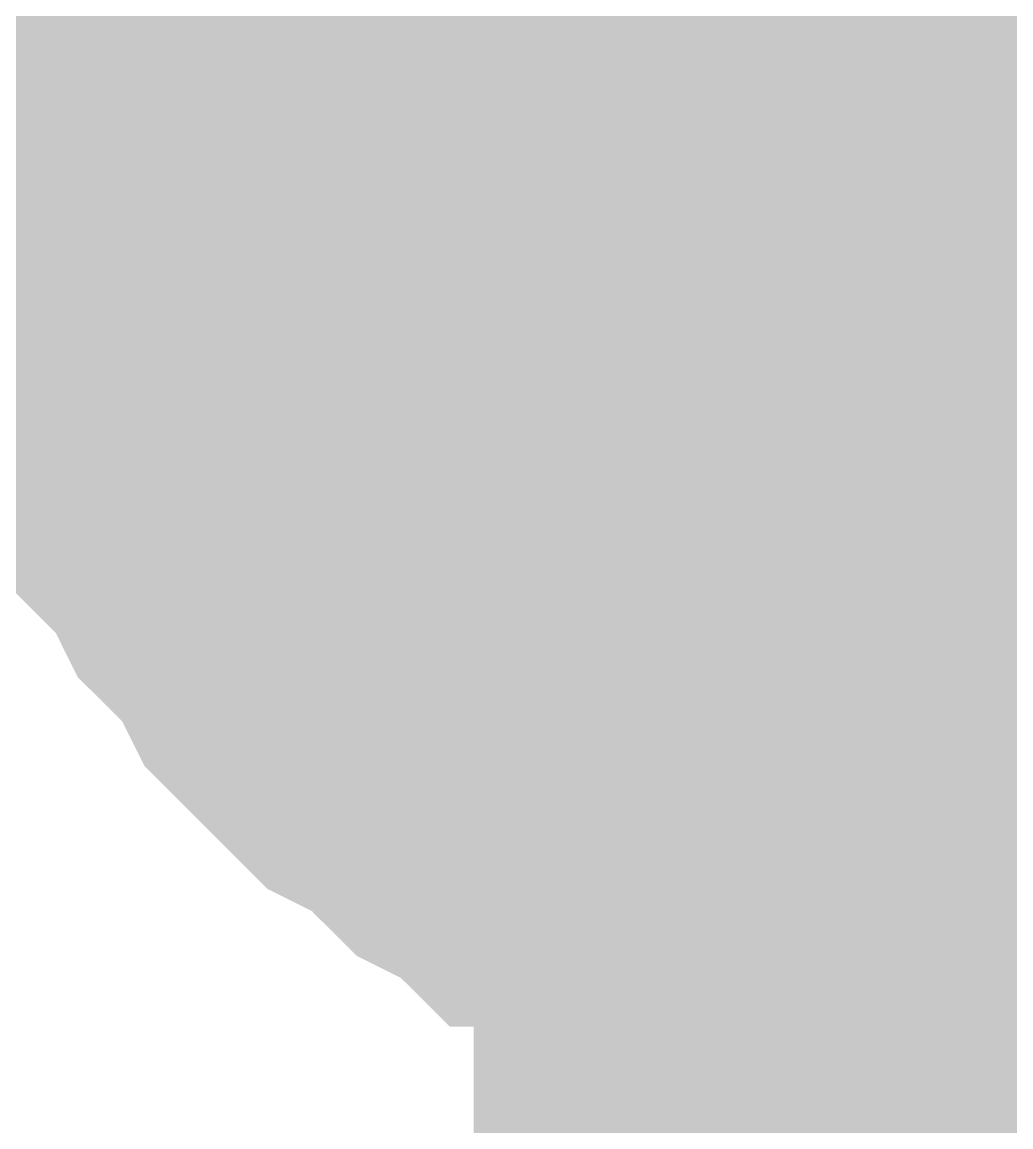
# Model space of a CAD drawing. Header units: inches. Extents: x 0 to 841, y 0 to 594.
# Drawn here: x 561.67 to 562.669, y 401.543 to 402.659 of the extents above; entities that cross this region are included whole.
import ezdxf

# ---------------------------------------------------------------- set-up
doc = ezdxf.new("R2010")
doc.units = ezdxf.units.IN
doc.layers.add('Sheet', color=255, linetype='Continuous')

msp = doc.modelspace()

# ---------------------------------------------------------------- linework, layer by layer
at = {"layer": 'Sheet'}
msp.add_lwpolyline([(562.246, 402.5, 0.508, 0.508, 1), (562.754, 402.5, 0.508, 0.508, 1)], format="xyseb", close=True, dxfattribs=at)
for points in [[(561.7372, 402.4907, 0.2997, 0.2997, 0), (561.7372, 402.5356, 0.2997, 0.2997, 0), (561.7372, 402.5805, 0.2997, 0.2997, 0), (561.7372, 402.603, 0.2997, 0.2997, 0), (561.7596, 402.6479, 0.2997, 0.2997, 0), (561.7596, 402.6928, 0.2997, 0.2997, 0), (561.7821, 402.7153, 0.2997, 0.2997, 0), (561.7821, 402.7602, 0.2997, 0.2997, 0), (561.8045, 402.7827, 0.2997, 0.2997, 0), (561.8045, 402.8276, 0.2997, 0.2997, 0)], [(561.7372, 402.4907, 0.2997, 0.2997, 0), (561.7372, 402.5356, 0.2997, 0.2997, 0), (561.7372, 402.5805, 0.2997, 0.2997, 0), (561.7372, 402.603, 0.2997, 0.2997, 0), (561.7596, 402.6479, 0.2997, 0.2997, 0), (561.7596, 402.6928, 0.2997, 0.2997, 0), (561.7821, 402.7153, 0.2997, 0.2997, 0), (561.7821, 402.7602, 0.2997, 0.2997, 0), (561.8045, 402.7827, 0.2997, 0.2997, 0), (561.8045, 402.8276, 0.2997, 0.2997, 0)], [(561.7372, 402.4907, 0.2997, 0.2997, 0), (561.7372, 402.5356, 0.2997, 0.2997, 0), (561.7372, 402.5805, 0.2997, 0.2997, 0), (561.7372, 402.603, 0.2997, 0.2997, 0), (561.7596, 402.6479, 0.2997, 0.2997, 0), (561.7596, 402.6928, 0.2997, 0.2997, 0), (561.7821, 402.7153, 0.2997, 0.2997, 0), (561.7821, 402.7602, 0.2997, 0.2997, 0), (561.8045, 402.7827, 0.2997, 0.2997, 0), (561.8045, 402.8276, 0.2997, 0.2997, 0)], [(561.9842, 402.4907, 0.2997, 0.2997, 0), (561.9842, 402.5132, 0.2997, 0.2997, 0), (561.9842, 402.5356, 0.2997, 0.2997, 0), (561.9842, 402.5581, 0.2997, 0.2997, 0), (561.9842, 402.5805, 0.2997, 0.2997, 0), (562.0066, 402.6255, 0.2997, 0.2997, 0), (562.0066, 402.6479, 0.2997, 0.2997, 0), (562.0066, 402.6704, 0.2997, 0.2997, 0), (562.0291, 402.6928, 0.2997, 0.2997, 0), (562.0291, 402.7153, 0.2997, 0.2997, 0), (562.0516, 402.7378, 0.2997, 0.2997, 0), (562.0516, 402.7602, 0.2997, 0.2997, 0), (562.074, 402.7827, 0.2997, 0.2997, 0), (562.0965, 402.7827, 0.2997, 0.2997, 0), (562.0965, 402.8051, 0.2997, 0.2997, 0), (562.1189, 402.8276, 0.2997, 0.2997, 0)], [(561.9842, 402.4907, 0.2997, 0.2997, 0), (561.9842, 402.5132, 0.2997, 0.2997, 0), (561.9842, 402.5356, 0.2997, 0.2997, 0), (561.9842, 402.5581, 0.2997, 0.2997, 0), (561.9842, 402.5805, 0.2997, 0.2997, 0), (562.0066, 402.6255, 0.2997, 0.2997, 0), (562.0066, 402.6479, 0.2997, 0.2997, 0), (562.0066, 402.6704, 0.2997, 0.2997, 0), (562.0291, 402.6928, 0.2997, 0.2997, 0), (562.0291, 402.7153, 0.2997, 0.2997, 0), (562.0516, 402.7378, 0.2997, 0.2997, 0), (562.0516, 402.7602, 0.2997, 0.2997, 0), (562.074, 402.7827, 0.2997, 0.2997, 0), (562.0965, 402.7827, 0.2997, 0.2997, 0), (562.0965, 402.8051, 0.2997, 0.2997, 0), (562.1189, 402.8276, 0.2997, 0.2997, 0)], [(615.0071, 402.4907, 0.7493, 0.7493, 0), (609.999, 402.4907, 0.7493, 0.7493, 0), (575.0097, 402.4907, 0.7493, 0.7493, 0), (562.5007, 402.4907, 0.7493, 0.7493, 0), (554.9998, 402.4907, 0.7493, 0.7493, 0)], [(562.5007, 396.9882, 0.7493, 0.7493, 0), (562.5007, 402.4907, 0.7493, 0.7493, 0)], [(561.7372, 402.4907, 0.0991, 0.0991, 0), (561.7372, 402.5356, 0.0991, 0.0991, 0), (561.7372, 402.5805, 0.0991, 0.0991, 0), (561.7372, 402.603, 0.0991, 0.0991, 0), (561.7596, 402.6479, 0.0991, 0.0991, 0), (561.7596, 402.6928, 0.0991, 0.0991, 0), (561.7821, 402.7153, 0.0991, 0.0991, 0)], [(561.7372, 402.4907, 0.0991, 0.0991, 0), (561.7372, 402.5356, 0.0991, 0.0991, 0), (561.7372, 402.5805, 0.0991, 0.0991, 0), (561.7372, 402.603, 0.0991, 0.0991, 0), (561.7596, 402.6479, 0.0991, 0.0991, 0), (561.7596, 402.6928, 0.0991, 0.0991, 0), (561.7821, 402.7153, 0.0991, 0.0991, 0)], [(561.7372, 402.4907, 0.0991, 0.0991, 0), (561.7372, 402.5356, 0.0991, 0.0991, 0), (561.7372, 402.5805, 0.0991, 0.0991, 0), (561.7372, 402.603, 0.0991, 0.0991, 0), (561.7596, 402.6479, 0.0991, 0.0991, 0), (561.7596, 402.6928, 0.0991, 0.0991, 0), (561.7821, 402.7153, 0.0991, 0.0991, 0)], [(561.9842, 402.4907, 0.0991, 0.0991, 0), (561.9842, 402.5132, 0.0991, 0.0991, 0), (561.9842, 402.5356, 0.0991, 0.0991, 0), (561.9842, 402.5581, 0.0991, 0.0991, 0), (561.9842, 402.5805, 0.0991, 0.0991, 0), (562.0066, 402.6255, 0.0991, 0.0991, 0), (562.0066, 402.6479, 0.0991, 0.0991, 0), (562.0066, 402.6704, 0.0991, 0.0991, 0), (562.0291, 402.6928, 0.0991, 0.0991, 0), (562.0291, 402.7153, 0.0991, 0.0991, 0)], [(561.9842, 402.4907, 0.0991, 0.0991, 0), (561.9842, 402.5132, 0.0991, 0.0991, 0), (561.9842, 402.5356, 0.0991, 0.0991, 0), (561.9842, 402.5581, 0.0991, 0.0991, 0), (561.9842, 402.5805, 0.0991, 0.0991, 0), (562.0066, 402.6255, 0.0991, 0.0991, 0), (562.0066, 402.6479, 0.0991, 0.0991, 0), (562.0066, 402.6704, 0.0991, 0.0991, 0), (562.0291, 402.6928, 0.0991, 0.0991, 0), (562.0291, 402.7153, 0.0991, 0.0991, 0)], [(562.5007, 401.7271, 0.2997, 0.2997, 0), (562.4558, 401.7271, 0.2997, 0.2997, 0), (562.4109, 401.7271, 0.2997, 0.2997, 0), (562.3884, 401.7271, 0.2997, 0.2997, 0), (562.3435, 401.7495, 0.2997, 0.2997, 0), (562.2986, 401.7495, 0.2997, 0.2997, 0), (562.2761, 401.772, 0.2997, 0.2997, 0), (562.2312, 401.772, 0.2997, 0.2997, 0), (562.2088, 401.7945, 0.2997, 0.2997, 0), (562.1639, 401.7945, 0.2997, 0.2997, 0), (562.1414, 401.8169, 0.2997, 0.2997, 0), (562.0965, 401.8394, 0.2997, 0.2997, 0), (562.074, 401.8618, 0.2997, 0.2997, 0), (562.0516, 401.8843, 0.2997, 0.2997, 0), (562.0066, 401.9068, 0.2997, 0.2997, 0), (561.9842, 401.9292, 0.2997, 0.2997, 0), (561.9617, 401.9517, 0.2997, 0.2997, 0), (561.9393, 401.9741, 0.2997, 0.2997, 0), (561.9168, 401.9966, 0.2997, 0.2997, 0), (561.8944, 402.0415, 0.2997, 0.2997, 0), (561.8719, 402.064, 0.2997, 0.2997, 0), (561.8494, 402.0864, 0.2997, 0.2997, 0), (561.827, 402.1314, 0.2997, 0.2997, 0), (561.8045, 402.1538, 0.2997, 0.2997, 0), (561.8045, 402.1987, 0.2997, 0.2997, 0), (561.7821, 402.2212, 0.2997, 0.2997, 0), (561.7821, 402.2661, 0.2997, 0.2997, 0), (561.7596, 402.2886, 0.2997, 0.2997, 0), (561.7596, 402.3335, 0.2997, 0.2997, 0), (561.7372, 402.3784, 0.2997, 0.2997, 0), (561.7372, 402.4009, 0.2997, 0.2997, 0), (561.7372, 402.4458, 0.2997, 0.2997, 0), (561.7372, 402.4907, 0.2997, 0.2997, 0)], [(561.7372, 402.4907, 0.2997, 0.2997, 0), (561.7372, 402.4907, 0.2997, 0.2997, 0)], [(562.5007, 401.7271, 0.2997, 0.2997, 0), (562.4558, 401.7271, 0.2997, 0.2997, 0), (562.4109, 401.7271, 0.2997, 0.2997, 0), (562.3884, 401.7271, 0.2997, 0.2997, 0), (562.3435, 401.7495, 0.2997, 0.2997, 0), (562.2986, 401.7495, 0.2997, 0.2997, 0), (562.2761, 401.772, 0.2997, 0.2997, 0), (562.2312, 401.772, 0.2997, 0.2997, 0), (562.2088, 401.7945, 0.2997, 0.2997, 0), (562.1639, 401.7945, 0.2997, 0.2997, 0), (562.1414, 401.8169, 0.2997, 0.2997, 0), (562.0965, 401.8394, 0.2997, 0.2997, 0), (562.074, 401.8618, 0.2997, 0.2997, 0), (562.0516, 401.8843, 0.2997, 0.2997, 0), (562.0066, 401.9068, 0.2997, 0.2997, 0), (561.9842, 401.9292, 0.2997, 0.2997, 0), (561.9617, 401.9517, 0.2997, 0.2997, 0), (561.9393, 401.9741, 0.2997, 0.2997, 0), (561.9168, 401.9966, 0.2997, 0.2997, 0), (561.8944, 402.0415, 0.2997, 0.2997, 0), (561.8719, 402.064, 0.2997, 0.2997, 0), (561.8494, 402.0864, 0.2997, 0.2997, 0), (561.827, 402.1314, 0.2997, 0.2997, 0), (561.8045, 402.1538, 0.2997, 0.2997, 0), (561.8045, 402.1987, 0.2997, 0.2997, 0), (561.7821, 402.2212, 0.2997, 0.2997, 0), (561.7821, 402.2661, 0.2997, 0.2997, 0), (561.7596, 402.2886, 0.2997, 0.2997, 0), (561.7596, 402.3335, 0.2997, 0.2997, 0), (561.7372, 402.3784, 0.2997, 0.2997, 0), (561.7372, 402.4009, 0.2997, 0.2997, 0), (561.7372, 402.4458, 0.2997, 0.2997, 0), (561.7372, 402.4907, 0.2997, 0.2997, 0)], [(561.7372, 402.4907, 0.2997, 0.2997, 0), (561.7372, 402.4907, 0.2997, 0.2997, 0)], [(562.5007, 401.7271, 0.2997, 0.2997, 0), (562.4558, 401.7271, 0.2997, 0.2997, 0), (562.4109, 401.7271, 0.2997, 0.2997, 0), (562.3884, 401.7271, 0.2997, 0.2997, 0), (562.3435, 401.7495, 0.2997, 0.2997, 0), (562.2986, 401.7495, 0.2997, 0.2997, 0), (562.2761, 401.772, 0.2997, 0.2997, 0), (562.2312, 401.772, 0.2997, 0.2997, 0), (562.2088, 401.7945, 0.2997, 0.2997, 0), (562.1639, 401.7945, 0.2997, 0.2997, 0), (562.1414, 401.8169, 0.2997, 0.2997, 0), (562.0965, 401.8394, 0.2997, 0.2997, 0), (562.074, 401.8618, 0.2997, 0.2997, 0), (562.0516, 401.8843, 0.2997, 0.2997, 0), (562.0066, 401.9068, 0.2997, 0.2997, 0), (561.9842, 401.9292, 0.2997, 0.2997, 0), (561.9617, 401.9517, 0.2997, 0.2997, 0), (561.9393, 401.9741, 0.2997, 0.2997, 0), (561.9168, 401.9966, 0.2997, 0.2997, 0), (561.8944, 402.0415, 0.2997, 0.2997, 0), (561.8719, 402.064, 0.2997, 0.2997, 0), (561.8494, 402.0864, 0.2997, 0.2997, 0), (561.827, 402.1314, 0.2997, 0.2997, 0), (561.8045, 402.1538, 0.2997, 0.2997, 0), (561.8045, 402.1987, 0.2997, 0.2997, 0), (561.7821, 402.2212, 0.2997, 0.2997, 0), (561.7821, 402.2661, 0.2997, 0.2997, 0), (561.7596, 402.2886, 0.2997, 0.2997, 0), (561.7596, 402.3335, 0.2997, 0.2997, 0), (561.7372, 402.3784, 0.2997, 0.2997, 0), (561.7372, 402.4009, 0.2997, 0.2997, 0), (561.7372, 402.4458, 0.2997, 0.2997, 0), (561.7372, 402.4907, 0.2997, 0.2997, 0)], [(561.7372, 402.4907, 0.2997, 0.2997, 0), (561.7372, 402.4907, 0.2997, 0.2997, 0)], [(562.5007, 401.9741, 0.2997, 0.2997, 0), (562.4783, 401.9741, 0.2997, 0.2997, 0), (562.4558, 401.9741, 0.2997, 0.2997, 0), (562.4333, 401.9741, 0.2997, 0.2997, 0), (562.4109, 401.9741, 0.2997, 0.2997, 0), (562.366, 401.9966, 0.2997, 0.2997, 0), (562.3435, 401.9966, 0.2997, 0.2997, 0), (562.3211, 401.9966, 0.2997, 0.2997, 0), (562.2986, 402.0191, 0.2997, 0.2997, 0), (562.2761, 402.0191, 0.2997, 0.2997, 0), (562.2537, 402.0415, 0.2997, 0.2997, 0), (562.2312, 402.0415, 0.2997, 0.2997, 0), (562.2088, 402.064, 0.2997, 0.2997, 0), (562.2088, 402.064, 0.2997, 0.2997, 0), (562.1863, 402.0864, 0.2997, 0.2997, 0), (562.1639, 402.1089, 0.2997, 0.2997, 0), (562.1414, 402.1314, 0.2997, 0.2997, 0), (562.1189, 402.1314, 0.2997, 0.2997, 0), (562.0965, 402.1538, 0.2997, 0.2997, 0), (562.0965, 402.1763, 0.2997, 0.2997, 0), (562.074, 402.1987, 0.2997, 0.2997, 0), (562.0516, 402.2212, 0.2997, 0.2997, 0), (562.0516, 402.2436, 0.2997, 0.2997, 0), (562.0291, 402.2661, 0.2997, 0.2997, 0), (562.0291, 402.2886, 0.2997, 0.2997, 0), (562.0066, 402.311, 0.2997, 0.2997, 0), (562.0066, 402.3335, 0.2997, 0.2997, 0), (562.0066, 402.3559, 0.2997, 0.2997, 0), (561.9842, 402.3784, 0.2997, 0.2997, 0), (561.9842, 402.4009, 0.2997, 0.2997, 0), (561.9842, 402.4458, 0.2997, 0.2997, 0), (561.9842, 402.4682, 0.2997, 0.2997, 0), (561.9842, 402.4907, 0.2997, 0.2997, 0)], [(561.9842, 402.4907, 0.2997, 0.2997, 0), (561.9842, 402.4907, 0.2997, 0.2997, 0)], [(562.5007, 401.9741, 0.2997, 0.2997, 0), (562.4783, 401.9741, 0.2997, 0.2997, 0), (562.4558, 401.9741, 0.2997, 0.2997, 0), (562.4333, 401.9741, 0.2997, 0.2997, 0), (562.4109, 401.9741, 0.2997, 0.2997, 0), (562.366, 401.9966, 0.2997, 0.2997, 0), (562.3435, 401.9966, 0.2997, 0.2997, 0), (562.3211, 401.9966, 0.2997, 0.2997, 0), (562.2986, 402.0191, 0.2997, 0.2997, 0), (562.2761, 402.0191, 0.2997, 0.2997, 0), (562.2537, 402.0415, 0.2997, 0.2997, 0), (562.2312, 402.0415, 0.2997, 0.2997, 0), (562.2088, 402.064, 0.2997, 0.2997, 0), (562.2088, 402.064, 0.2997, 0.2997, 0), (562.1863, 402.0864, 0.2997, 0.2997, 0), (562.1639, 402.1089, 0.2997, 0.2997, 0), (562.1414, 402.1314, 0.2997, 0.2997, 0), (562.1189, 402.1314, 0.2997, 0.2997, 0), (562.0965, 402.1538, 0.2997, 0.2997, 0), (562.0965, 402.1763, 0.2997, 0.2997, 0), (562.074, 402.1987, 0.2997, 0.2997, 0), (562.0516, 402.2212, 0.2997, 0.2997, 0), (562.0516, 402.2436, 0.2997, 0.2997, 0), (562.0291, 402.2661, 0.2997, 0.2997, 0), (562.0291, 402.2886, 0.2997, 0.2997, 0), (562.0066, 402.311, 0.2997, 0.2997, 0), (562.0066, 402.3335, 0.2997, 0.2997, 0), (562.0066, 402.3559, 0.2997, 0.2997, 0), (561.9842, 402.3784, 0.2997, 0.2997, 0), (561.9842, 402.4009, 0.2997, 0.2997, 0), (561.9842, 402.4458, 0.2997, 0.2997, 0), (561.9842, 402.4682, 0.2997, 0.2997, 0), (561.9842, 402.4907, 0.2997, 0.2997, 0)], [(561.9842, 402.4907, 0.2997, 0.2997, 0), (561.9842, 402.4907, 0.2997, 0.2997, 0)], [(562.5007, 397.4823, 0.2997, 0.2997, 0), (562.5007, 402.4907, 0.2997, 0.2997, 0)], [(562.5007, 401.7271, 0.0991, 0.0991, 0), (562.4558, 401.7271, 0.0991, 0.0991, 0), (562.4109, 401.7271, 0.0991, 0.0991, 0), (562.3884, 401.7271, 0.0991, 0.0991, 0), (562.3435, 401.7495, 0.0991, 0.0991, 0), (562.2986, 401.7495, 0.0991, 0.0991, 0), (562.2761, 401.772, 0.0991, 0.0991, 0), (562.2312, 401.772, 0.0991, 0.0991, 0), (562.2088, 401.7945, 0.0991, 0.0991, 0), (562.1639, 401.7945, 0.0991, 0.0991, 0), (562.1414, 401.8169, 0.0991, 0.0991, 0), (562.0965, 401.8394, 0.0991, 0.0991, 0), (562.074, 401.8618, 0.0991, 0.0991, 0), (562.0516, 401.8843, 0.0991, 0.0991, 0), (562.0066, 401.9068, 0.0991, 0.0991, 0), (561.9842, 401.9292, 0.0991, 0.0991, 0), (561.9617, 401.9517, 0.0991, 0.0991, 0), (561.9393, 401.9741, 0.0991, 0.0991, 0), (561.9168, 401.9966, 0.0991, 0.0991, 0), (561.8944, 402.0415, 0.0991, 0.0991, 0), (561.8719, 402.064, 0.0991, 0.0991, 0), (561.8494, 402.0864, 0.0991, 0.0991, 0), (561.827, 402.1314, 0.0991, 0.0991, 0), (561.8045, 402.1538, 0.0991, 0.0991, 0), (561.8045, 402.1987, 0.0991, 0.0991, 0), (561.7821, 402.2212, 0.0991, 0.0991, 0), (561.7821, 402.2661, 0.0991, 0.0991, 0), (561.7596, 402.2886, 0.0991, 0.0991, 0), (561.7596, 402.3335, 0.0991, 0.0991, 0), (561.7372, 402.3784, 0.0991, 0.0991, 0), (561.7372, 402.4009, 0.0991, 0.0991, 0), (561.7372, 402.4458, 0.0991, 0.0991, 0), (561.7372, 402.4907, 0.0991, 0.0991, 0)], [(561.7372, 402.4907, 0.0991, 0.0991, 0), (561.7372, 402.4907, 0.0991, 0.0991, 0)], [(562.5007, 401.7271, 0.0991, 0.0991, 0), (562.4558, 401.7271, 0.0991, 0.0991, 0), (562.4109, 401.7271, 0.0991, 0.0991, 0), (562.3884, 401.7271, 0.0991, 0.0991, 0), (562.3435, 401.7495, 0.0991, 0.0991, 0), (562.2986, 401.7495, 0.0991, 0.0991, 0), (562.2761, 401.772, 0.0991, 0.0991, 0), (562.2312, 401.772, 0.0991, 0.0991, 0), (562.2088, 401.7945, 0.0991, 0.0991, 0), (562.1639, 401.7945, 0.0991, 0.0991, 0), (562.1414, 401.8169, 0.0991, 0.0991, 0), (562.0965, 401.8394, 0.0991, 0.0991, 0), (562.074, 401.8618, 0.0991, 0.0991, 0), (562.0516, 401.8843, 0.0991, 0.0991, 0), (562.0066, 401.9068, 0.0991, 0.0991, 0), (561.9842, 401.9292, 0.0991, 0.0991, 0), (561.9617, 401.9517, 0.0991, 0.0991, 0), (561.9393, 401.9741, 0.0991, 0.0991, 0), (561.9168, 401.9966, 0.0991, 0.0991, 0), (561.8944, 402.0415, 0.0991, 0.0991, 0), (561.8719, 402.064, 0.0991, 0.0991, 0), (561.8494, 402.0864, 0.0991, 0.0991, 0), (561.827, 402.1314, 0.0991, 0.0991, 0), (561.8045, 402.1538, 0.0991, 0.0991, 0), (561.8045, 402.1987, 0.0991, 0.0991, 0), (561.7821, 402.2212, 0.0991, 0.0991, 0), (561.7821, 402.2661, 0.0991, 0.0991, 0), (561.7596, 402.2886, 0.0991, 0.0991, 0), (561.7596, 402.3335, 0.0991, 0.0991, 0), (561.7372, 402.3784, 0.0991, 0.0991, 0), (561.7372, 402.4009, 0.0991, 0.0991, 0), (561.7372, 402.4458, 0.0991, 0.0991, 0), (561.7372, 402.4907, 0.0991, 0.0991, 0)], [(561.7372, 402.4907, 0.0991, 0.0991, 0), (561.7372, 402.4907, 0.0991, 0.0991, 0)], [(562.5007, 401.7271, 0.0991, 0.0991, 0), (562.4558, 401.7271, 0.0991, 0.0991, 0), (562.4109, 401.7271, 0.0991, 0.0991, 0), (562.3884, 401.7271, 0.0991, 0.0991, 0), (562.3435, 401.7495, 0.0991, 0.0991, 0), (562.2986, 401.7495, 0.0991, 0.0991, 0), (562.2761, 401.772, 0.0991, 0.0991, 0), (562.2312, 401.772, 0.0991, 0.0991, 0), (562.2088, 401.7945, 0.0991, 0.0991, 0), (562.1639, 401.7945, 0.0991, 0.0991, 0), (562.1414, 401.8169, 0.0991, 0.0991, 0), (562.0965, 401.8394, 0.0991, 0.0991, 0), (562.074, 401.8618, 0.0991, 0.0991, 0), (562.0516, 401.8843, 0.0991, 0.0991, 0), (562.0066, 401.9068, 0.0991, 0.0991, 0), (561.9842, 401.9292, 0.0991, 0.0991, 0), (561.9617, 401.9517, 0.0991, 0.0991, 0), (561.9393, 401.9741, 0.0991, 0.0991, 0), (561.9168, 401.9966, 0.0991, 0.0991, 0), (561.8944, 402.0415, 0.0991, 0.0991, 0), (561.8719, 402.064, 0.0991, 0.0991, 0), (561.8494, 402.0864, 0.0991, 0.0991, 0), (561.827, 402.1314, 0.0991, 0.0991, 0), (561.8045, 402.1538, 0.0991, 0.0991, 0), (561.8045, 402.1987, 0.0991, 0.0991, 0), (561.7821, 402.2212, 0.0991, 0.0991, 0), (561.7821, 402.2661, 0.0991, 0.0991, 0), (561.7596, 402.2886, 0.0991, 0.0991, 0), (561.7596, 402.3335, 0.0991, 0.0991, 0), (561.7372, 402.3784, 0.0991, 0.0991, 0), (561.7372, 402.4009, 0.0991, 0.0991, 0), (561.7372, 402.4458, 0.0991, 0.0991, 0), (561.7372, 402.4907, 0.0991, 0.0991, 0)], [(561.7372, 402.4907, 0.0991, 0.0991, 0), (561.7372, 402.4907, 0.0991, 0.0991, 0)], [(562.5007, 401.9741, 0.0991, 0.0991, 0), (562.4783, 401.9741, 0.0991, 0.0991, 0), (562.4558, 401.9741, 0.0991, 0.0991, 0), (562.4333, 401.9741, 0.0991, 0.0991, 0), (562.4109, 401.9741, 0.0991, 0.0991, 0), (562.366, 401.9966, 0.0991, 0.0991, 0), (562.3435, 401.9966, 0.0991, 0.0991, 0), (562.3211, 401.9966, 0.0991, 0.0991, 0), (562.2986, 402.0191, 0.0991, 0.0991, 0), (562.2761, 402.0191, 0.0991, 0.0991, 0), (562.2537, 402.0415, 0.0991, 0.0991, 0), (562.2312, 402.0415, 0.0991, 0.0991, 0), (562.2088, 402.064, 0.0991, 0.0991, 0), (562.2088, 402.064, 0.0991, 0.0991, 0), (562.1863, 402.0864, 0.0991, 0.0991, 0), (562.1639, 402.1089, 0.0991, 0.0991, 0), (562.1414, 402.1314, 0.0991, 0.0991, 0), (562.1189, 402.1314, 0.0991, 0.0991, 0), (562.0965, 402.1538, 0.0991, 0.0991, 0), (562.0965, 402.1763, 0.0991, 0.0991, 0), (562.074, 402.1987, 0.0991, 0.0991, 0), (562.0516, 402.2212, 0.0991, 0.0991, 0), (562.0516, 402.2436, 0.0991, 0.0991, 0), (562.0291, 402.2661, 0.0991, 0.0991, 0), (562.0291, 402.2886, 0.0991, 0.0991, 0), (562.0066, 402.311, 0.0991, 0.0991, 0), (562.0066, 402.3335, 0.0991, 0.0991, 0), (562.0066, 402.3559, 0.0991, 0.0991, 0), (561.9842, 402.3784, 0.0991, 0.0991, 0), (561.9842, 402.4009, 0.0991, 0.0991, 0), (561.9842, 402.4458, 0.0991, 0.0991, 0), (561.9842, 402.4682, 0.0991, 0.0991, 0), (561.9842, 402.4907, 0.0991, 0.0991, 0)], [(561.9842, 402.4907, 0.0991, 0.0991, 0), (561.9842, 402.4907, 0.0991, 0.0991, 0)], [(562.5007, 401.9741, 0.0991, 0.0991, 0), (562.4783, 401.9741, 0.0991, 0.0991, 0), (562.4558, 401.9741, 0.0991, 0.0991, 0), (562.4333, 401.9741, 0.0991, 0.0991, 0), (562.4109, 401.9741, 0.0991, 0.0991, 0), (562.366, 401.9966, 0.0991, 0.0991, 0), (562.3435, 401.9966, 0.0991, 0.0991, 0), (562.3211, 401.9966, 0.0991, 0.0991, 0), (562.2986, 402.0191, 0.0991, 0.0991, 0), (562.2761, 402.0191, 0.0991, 0.0991, 0), (562.2537, 402.0415, 0.0991, 0.0991, 0), (562.2312, 402.0415, 0.0991, 0.0991, 0), (562.2088, 402.064, 0.0991, 0.0991, 0), (562.2088, 402.064, 0.0991, 0.0991, 0), (562.1863, 402.0864, 0.0991, 0.0991, 0), (562.1639, 402.1089, 0.0991, 0.0991, 0), (562.1414, 402.1314, 0.0991, 0.0991, 0), (562.1189, 402.1314, 0.0991, 0.0991, 0), (562.0965, 402.1538, 0.0991, 0.0991, 0), (562.0965, 402.1763, 0.0991, 0.0991, 0), (562.074, 402.1987, 0.0991, 0.0991, 0), (562.0516, 402.2212, 0.0991, 0.0991, 0), (562.0516, 402.2436, 0.0991, 0.0991, 0), (562.0291, 402.2661, 0.0991, 0.0991, 0), (562.0291, 402.2886, 0.0991, 0.0991, 0), (562.0066, 402.311, 0.0991, 0.0991, 0), (562.0066, 402.3335, 0.0991, 0.0991, 0), (562.0066, 402.3559, 0.0991, 0.0991, 0), (561.9842, 402.3784, 0.0991, 0.0991, 0), (561.9842, 402.4009, 0.0991, 0.0991, 0), (561.9842, 402.4458, 0.0991, 0.0991, 0), (561.9842, 402.4682, 0.0991, 0.0991, 0), (561.9842, 402.4907, 0.0991, 0.0991, 0)], [(561.9842, 402.4907, 0.0991, 0.0991, 0), (561.9842, 402.4907, 0.0991, 0.0991, 0)], [(562.8376, 402.0864, 0.2997, 0.2997, 0), (562.8151, 402.064, 0.2997, 0.2997, 0), (562.7927, 402.064, 0.2997, 0.2997, 0), (562.7702, 402.0415, 0.2997, 0.2997, 0), (562.7478, 402.0415, 0.2997, 0.2997, 0), (562.7253, 402.0191, 0.2997, 0.2997, 0), (562.7028, 402.0191, 0.2997, 0.2997, 0), (562.6804, 401.9966, 0.2997, 0.2997, 0), (562.6579, 401.9966, 0.2997, 0.2997, 0), (562.6355, 401.9966, 0.2997, 0.2997, 0), (562.613, 401.9741, 0.2997, 0.2997, 0), (562.5906, 401.9741, 0.2997, 0.2997, 0), (562.5456, 401.9741, 0.2997, 0.2997, 0), (562.5232, 401.9741, 0.2997, 0.2997, 0), (562.5007, 401.9741, 0.2997, 0.2997, 0)], [(562.8376, 402.0864, 0.2997, 0.2997, 0), (562.8151, 402.064, 0.2997, 0.2997, 0), (562.7927, 402.064, 0.2997, 0.2997, 0), (562.7702, 402.0415, 0.2997, 0.2997, 0), (562.7478, 402.0415, 0.2997, 0.2997, 0), (562.7253, 402.0191, 0.2997, 0.2997, 0), (562.7028, 402.0191, 0.2997, 0.2997, 0), (562.6804, 401.9966, 0.2997, 0.2997, 0), (562.6579, 401.9966, 0.2997, 0.2997, 0), (562.6355, 401.9966, 0.2997, 0.2997, 0), (562.613, 401.9741, 0.2997, 0.2997, 0), (562.5906, 401.9741, 0.2997, 0.2997, 0), (562.5456, 401.9741, 0.2997, 0.2997, 0), (562.5232, 401.9741, 0.2997, 0.2997, 0), (562.5007, 401.9741, 0.2997, 0.2997, 0)], [(562.7253, 402.0191, 0.0991, 0.0991, 0), (562.7028, 402.0191, 0.0991, 0.0991, 0), (562.6804, 401.9966, 0.0991, 0.0991, 0), (562.6579, 401.9966, 0.0991, 0.0991, 0), (562.6355, 401.9966, 0.0991, 0.0991, 0), (562.613, 401.9741, 0.0991, 0.0991, 0), (562.5906, 401.9741, 0.0991, 0.0991, 0), (562.5456, 401.9741, 0.0991, 0.0991, 0), (562.5232, 401.9741, 0.0991, 0.0991, 0), (562.5007, 401.9741, 0.0991, 0.0991, 0)], [(562.7253, 402.0191, 0.0991, 0.0991, 0), (562.7028, 402.0191, 0.0991, 0.0991, 0), (562.6804, 401.9966, 0.0991, 0.0991, 0), (562.6579, 401.9966, 0.0991, 0.0991, 0), (562.6355, 401.9966, 0.0991, 0.0991, 0), (562.613, 401.9741, 0.0991, 0.0991, 0), (562.5906, 401.9741, 0.0991, 0.0991, 0), (562.5456, 401.9741, 0.0991, 0.0991, 0), (562.5232, 401.9741, 0.0991, 0.0991, 0), (562.5007, 401.9741, 0.0991, 0.0991, 0)], [(562.8376, 401.7945, 0.2997, 0.2997, 0), (562.7927, 401.7945, 0.2997, 0.2997, 0), (562.7702, 401.772, 0.2997, 0.2997, 0), (562.7253, 401.772, 0.2997, 0.2997, 0), (562.7028, 401.7495, 0.2997, 0.2997, 0), (562.6579, 401.7495, 0.2997, 0.2997, 0), (562.613, 401.7271, 0.2997, 0.2997, 0), (562.5906, 401.7271, 0.2997, 0.2997, 0), (562.5456, 401.7271, 0.2997, 0.2997, 0), (562.5007, 401.7271, 0.2997, 0.2997, 0)], [(562.8376, 401.7945, 0.2997, 0.2997, 0), (562.7927, 401.7945, 0.2997, 0.2997, 0), (562.7702, 401.772, 0.2997, 0.2997, 0), (562.7253, 401.772, 0.2997, 0.2997, 0), (562.7028, 401.7495, 0.2997, 0.2997, 0), (562.6579, 401.7495, 0.2997, 0.2997, 0), (562.613, 401.7271, 0.2997, 0.2997, 0), (562.5906, 401.7271, 0.2997, 0.2997, 0), (562.5456, 401.7271, 0.2997, 0.2997, 0), (562.5007, 401.7271, 0.2997, 0.2997, 0)], [(562.8376, 401.7945, 0.2997, 0.2997, 0), (562.7927, 401.7945, 0.2997, 0.2997, 0), (562.7702, 401.772, 0.2997, 0.2997, 0), (562.7253, 401.772, 0.2997, 0.2997, 0), (562.7028, 401.7495, 0.2997, 0.2997, 0), (562.6579, 401.7495, 0.2997, 0.2997, 0), (562.613, 401.7271, 0.2997, 0.2997, 0), (562.5906, 401.7271, 0.2997, 0.2997, 0), (562.5456, 401.7271, 0.2997, 0.2997, 0), (562.5007, 401.7271, 0.2997, 0.2997, 0)], [(562.7253, 401.772, 0.0991, 0.0991, 0), (562.7028, 401.7495, 0.0991, 0.0991, 0), (562.6579, 401.7495, 0.0991, 0.0991, 0), (562.613, 401.7271, 0.0991, 0.0991, 0), (562.5906, 401.7271, 0.0991, 0.0991, 0), (562.5456, 401.7271, 0.0991, 0.0991, 0), (562.5007, 401.7271, 0.0991, 0.0991, 0)], [(562.7253, 401.772, 0.0991, 0.0991, 0), (562.7028, 401.7495, 0.0991, 0.0991, 0), (562.6579, 401.7495, 0.0991, 0.0991, 0), (562.613, 401.7271, 0.0991, 0.0991, 0), (562.5906, 401.7271, 0.0991, 0.0991, 0), (562.5456, 401.7271, 0.0991, 0.0991, 0), (562.5007, 401.7271, 0.0991, 0.0991, 0)], [(562.7253, 401.772, 0.0991, 0.0991, 0), (562.7028, 401.7495, 0.0991, 0.0991, 0), (562.6579, 401.7495, 0.0991, 0.0991, 0), (562.613, 401.7271, 0.0991, 0.0991, 0), (562.5906, 401.7271, 0.0991, 0.0991, 0), (562.5456, 401.7271, 0.0991, 0.0991, 0), (562.5007, 401.7271, 0.0991, 0.0991, 0)]]:
    msp.add_lwpolyline(points, format="xyseb", dxfattribs=at)

doc.saveas('drawing.dxf')
